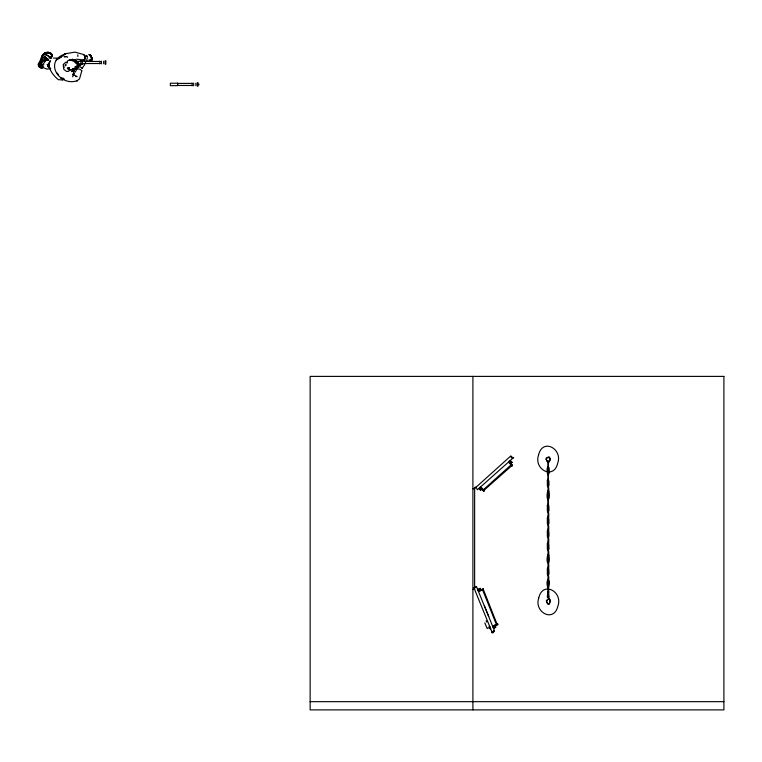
<?xml version="1.0" encoding="UTF-8"?>
<svg xmlns="http://www.w3.org/2000/svg" width="762" height="762" viewBox="0 0 762 762"><rect width="100%" height="100%" fill="white"/><g stroke="black" fill="none" stroke-linecap="round" stroke-linejoin="round"><path stroke-width="1.14" d="M70.504 69.694L69.123 69.98L70.314 69.704M69.371 59.836L74.162 59.588L73.028 59.855A35.014 31.223 84.5 0 1 75.457 60.608M72.028 59.493L72.952 60.046M72.257 59.884L72.314 59.312A35.623 31.766 84.5 0 1 76.524 60.636M77.638 66.627A5.953 5.305 84.5 0 1 77.067 67.799L76.886 67.951A7.001 6.239 84.5 0 1 76.181 68.828A34.928 31.147 84.5 0 1 72.914 69.666L71.857 69.761L72.838 69.494A35.014 31.223 84.5 0 0 75.324 68.942M73.609 69.028C76.067 69.513 69.856 68.971 74.038 69.475L73.047 69.352M74.533 60.417L70.904 60.36L72.361 60.636M74.609 69.228L72.495 69.18M73.276 69.237C74.495 69.304 75.981 69.59 72.676 69.361M73.704 60.465L74.276 60.665M75.2 60.627L72.79 59.75L74.171 59.979M72.657 60.398L74.447 60.665L73.971 60.465M73.6 69.38L74.657 69.409L73.943 69.037M73.981 69.218L74.19 69.38M77.534 64.903L77.353 65.341M78.019 64.903L77.372 64.894L77.333 64.018M65.761 64.256L65.684 65.818L65.703 64.418M547.868 461.943C541.477 454.771 555.746 457.543 547.868 461.943L547.888 461.02M548.345 461.963L548.373 461.039M41.262 67.332L41.062 67.942L40.719 67.294M70.59 69.818L74.105 69.247M73.952 59.769L72.781 59.712M43.634 65.246L43.71 63.084L46.301 60.15M547.964 480.66C548.64 481.355 548.03 480.146 547.964 473.231M547.964 485.194C550.374 490.728 546.478 500.863 548.402 485.194M547.964 493.033L548.183 492.385L548.402 493.033M547.964 510.445C550.316 515.617 546.573 526.675 548.402 510.445M547.964 518.37L548.183 517.731L548.402 518.37M547.964 523.246C550.345 529.095 546.459 539.001 548.402 523.246M547.964 531.2L548.183 530.552L548.402 531.2M547.964 536.067C550.374 541.725 546.468 551.869 548.402 536.067M547.964 544.001L548.183 543.354L548.402 544.001M547.964 561.413C550.374 566.947 546.478 577.082 548.402 561.413M547.964 569.243L548.183 568.595L548.402 569.243M547.964 573.786C550.354 579.291 546.449 589.226 548.402 573.786M547.964 581.511L548.183 580.873L548.402 581.511M547.964 468.592C548.659 468.42 547.983 469.754 547.964 462.134M547.964 505.616C548.65 506.73 547.983 504.311 547.964 497.757M548.402 497.738L548.183 498.386L548.126 497.119L548.402 505.616M547.964 548.821C550.326 553.955 546.573 564.966 548.402 548.821M547.964 556.698C549.421 552.574 547.583 571.548 547.764 557.051M547.964 585.845C550.145 593.265 546.487 599.523 548.392 586.016M41.129 63.075C41.529 58.788 47.073 61.236 44.263 59.455M42.434 65.77L41.624 62.884L42.377 61.312L44.025 60.56M41.148 61.312C41.062 58.417 42.415 53.102 45.377 53.083M76.657 69.409L76.8 67.589M76.829 67.246L76.657 69.513M41.567 60.179L40.843 63.713L40.967 64.646L41.939 64.961L41.558 63.779M45.291 59.969L44.872 59.665L46.111 59.084L46.987 60.131L45.615 60.017L46.882 60.398L45.31 59.065M46.263 52.94C45.834 51.845 49.311 51.902 48.73 52.988M50.521 58.664C48.263 53.254 41.377 53.149 41.853 59.912L41.824 59.303C42.967 58.664 45.006 54.959 45.758 57.55C45.863 58.922 46.253 57.56 47.577 59.95M73.581 71.961L73.876 68.79M73.495 71.885L73.743 68.79M73.733 71.98L73.952 68.675M41.843 61.874L44.453 59.836L45.425 60.569L46.425 58.369L44.634 56.531L41.596 59.255C40.338 56.759 47.368 48.787 51.749 54.416L52.016 56.264L51.464 57.35L50.864 56.95M48.435 52.454L51.683 54.283L52.007 56.274L50.797 58.217L51.454 57.283M48.263 53.273L48.454 52.368M84.677 64.665L82.001 68.494M547.964 556.536L548.24 556.079L548.402 556.698M87.297 58.131L86.735 60.074M549.002 473.383L548.183 475.117L547.354 473.383M41.148 63.075L41.196 64.656M51.683 56.112L51.483 54.559L48.882 52.969L46.777 52.949L44.653 54.14M47.177 59.684L45.415 58.569L48.492 60.008M43.663 60.579L44.358 59.646M493.538 632.536L493.843 631.193L492.814 631.631L493.252 632.66L493.1 631.508M41.862 56.197C41.672 58.122 38.767 62.417 39.595 63.227L39.434 65.846L40.338 67.094L42.424 67.789L43.158 67.37L43.558 66.865L41.9 66.294L40.786 64.894L41.024 60.522L41.291 61.512M51.502 56.026L51.568 55.045M44.444 60.436L45.539 57.76C47.292 58.674 45.358 60.608 44.12 60.55M78.753 67.523L78.915 66.885L77.162 66.475A7.525 6.715 84.5 0 0 77.21 63.179A5.553 4.953 84.5 0 0 76.714 62.055L76.591 61.798M45.396 58.922L46.444 58.598L47.892 60.15M547.573 491.566C545.382 502.053 550.974 502.063 548.783 491.566M547.573 555.26C545.382 565.756 550.974 565.766 548.783 555.26M72.657 76.876L73.076 75.333M75.362 72.123L76.8 68.99L77.695 68.799L80.362 69.456L81.81 70.79L79.524 78.915L76.8 81.001L77.372 80.601C59.769 87.278 42.691 61.093 65.637 53.797L62.817 55.778M66.999 62.941L67.208 62.113L66.951 62.913M81.01 64.484L81.258 63.656M38.738 62.836L38.1 64.57L38.872 66.713M91.373 57.721L91.392 56.159L89.792 54.902L91.097 55.721L90.126 55.807M75.286 68.228L76.238 66.227M72.076 69.609L72.685 69.171L71.923 69.475M49.387 63.37L50.273 60.684L48.863 63.598C48.949 70.171 53.55 75.609 58.293 79.696L62.322 79.915L63.97 79.143M73.562 72.504L73.819 68.666M48.349 52.626L46.415 52.759M72.133 69.58L72.819 69.437A34.909 31.128 84.5 0 0 75.305 68.885L76.248 68.79A34.69 30.937 84.5 0 1 72.895 69.609L71.857 69.761M72.333 59.817L70.056 60.027M46.291 58.998C50.321 60.922 44.548 56.902 47.673 59.379L47.939 59.96M69.704 60.141L69.799 60.331M45.739 58.703L46.863 58.855L47.777 60.179M45.377 59.674C43.72 59.807 46.444 59.684 44.958 59.884M69.437 60.141L68.428 60.369M73.543 60.15L72.733 59.865L73.781 60.274M80.124 65.742L80.924 64.065L80.886 61.103L81.982 61.474M547.573 491.547L548.183 490.823L548.783 491.547M547.573 555.241L548.183 554.526L548.783 555.241M75.667 67.589L75.971 66.923M548.478 473.488L547.878 473.488M548.602 587.74C551.498 577.301 544.859 577.301 547.754 587.74M39.653 63.198L40.434 61.884M547.754 591.569L547.326 597.437M41.453 64.665L40.967 64.646M42.024 62.017L42.386 61.312M50.568 58.045L51.083 57.036M43.967 53.483L43.872 54.235M50.835 58.303L52.254 55.502C51.749 49.854 42.71 54.378 44.968 52.93M75.257 60.522L73.619 59.979M47.158 59.16C49.721 60.77 43.986 57.35 47.52 60.017M43.653 54.445L43.263 54.14L41.834 56.188M79.048 65.856L79.705 64.732M75.838 68.742L76 68.437A6.553 5.848 84.5 0 0 76.514 67.78L76.838 67.37M72.6 74.514L74.133 73.943L73.409 72.971M45.996 59.846L44.901 59.15L46.015 59.074L47.025 60.246M67.637 68.028L68.228 68.618C66.218 67.589 70.447 69.361 68.637 67.561L69.19 68.151M89.144 59.627L89.154 60.674L92.507 59.712L92.25 58.036L91.03 58.188M40.767 67.837L39.3 66.799M74.933 67.085L75.267 66.551M75.171 67.37L75.59 66.732M45.882 59.379L48.044 59.941L45.882 59.379L47.015 59.817M76.514 67.78L76.629 67.599A5.553 4.953 84.5 0 0 77.162 66.523L77.21 66.513M72.819 69.275L72.104 69.952A35.623 31.766 84.5 0 0 76.352 68.99L76.591 68.77A7.106 6.334 84.5 0 0 77.153 68.056L77.229 67.875A6.096 5.439 84.5 0 0 77.819 66.665A8.011 7.144 84.5 0 0 77.867 63.084A6.096 5.439 84.5 0 0 77.324 61.836M81.496 71.276L81.81 70.79M48.511 59.903L45.844 58.064M75.333 68.218L74.876 68.828M39.205 67.018L39.281 66.18M76.114 68.437L73.743 68.99M67.123 61.398L68.285 60.465M72.59 74.409L74.19 73.79L73.581 72.19M90.335 61.198C89.135 61.741 91.726 60.56 90.316 60.027M39.434 65.846L40.891 65.018M547.764 591.55L548.592 591.55M91.992 58.998L92.421 57.769L90.354 56.417L90.869 56.578M91.059 56.798L91.107 57.102M45.739 59.817L46.911 60.208M46.015 59.074L47.053 60.065M75.905 60.96L76.114 61.16A6.553 5.848 84.5 0 1 76.61 61.865M511.159 456.352L512.283 457.6M511.321 456.533L510.864 456.867L511.654 457.743M479.088 488.404L480.412 490.061L481.66 488.937L483.918 491.299L480.87 487.985M484.584 490.366L483.727 489.414L510.769 465.172L511.397 465.858M69.799 70.199L68.409 71.39L66.551 71.447L63.827 69.371L63.17 64.513L65.923 62.093M62.684 55.788L65.075 53.826L74.905 52.111L83.658 54.531M71.38 60.446L72.571 60.598M76.105 60.998L76.276 60.874A7.001 6.239 84.5 0 1 76.981 61.722L77.095 61.922A5.896 5.258 84.5 0 1 77.619 63.122M43.482 54.607L42.767 54.616L43.329 54.978M80.248 65.122L80.543 64.961M497.176 624.202L493.462 625.812L497.748 623.983M48.187 59.388L45.472 58.141L46.625 58.102L48.292 59.331M45.52 58.198L46.006 58.017M71.895 59.655L72.981 59.836A34.909 31.128 84.5 0 1 75.428 60.665L76.21 60.893A6.753 6.02 84.5 0 1 76.848 61.779A6.62 5.905 84.5 0 0 76.162 60.941L76.286 60.874A34.69 30.937 84.5 0 0 73.047 59.722L71.952 59.541M478.231 589.15L477.698 589.302L478.365 590.988L480.431 590.14L479.793 588.588L480.289 588.34M480.431 590.14L483.337 588.826L478.365 590.988M495.5 625.602C495.671 627.412 496.91 627.116 493.614 628.212L492.947 626.526M83.506 54.978L84.106 54.654L85.001 56.226L84.287 60.074L76.533 59.169M62.322 79.915L64.141 79.058M482.146 589.912L483.556 589.35L479.269 591.169L483.318 589.436L482.136 589.921M482.641 590.302L483.527 589.959L496.891 623.735M482.765 590.255L496.195 624.011L496.929 623.716M68.247 67.761L69.237 68.18M495.767 625.421L497.957 624.507L492.976 626.659M68.485 68.456L69.113 68.247L68.618 68.428M67.227 68.294L68.151 69.056M473.983 587.912L476.545 586.797L494.49 630.774L491.9 631.831C492.985 634.879 490.814 630.184 491.871 631.755M44.996 52.921L46.463 52.854M494.195 626.097L493.671 626.326L494.452 626.012M84.277 55.312L85.144 55.664L85.506 57.979L84.982 59.96L84.115 59.607M477.726 589.436L480.241 588.35M480.003 590.245L479.117 590.626L479.841 590.34M489.566 627.583L487.251 628.336M473.954 587.854L476.564 586.864M72.761 69.494L73.523 69.294M497.224 624.173L497.738 623.983M494.014 631.088L492.585 631.66M42.367 55.026L42.767 54.616M41.129 67.866L42.424 67.475M51.311 54.273L48.778 52.635L46.777 52.949M43.463 67.57L41.9 68.094L40.091 67.351L39.262 66.008L39.224 63.046L40.986 61.465M44.32 60.779L44.453 59.836L45.206 60.55L44.453 59.836M90.087 61.265L88.373 61.493L86.858 60.731M73.504 69.532L72.657 69.694L75.981 68.885A7.125 6.353 84.5 0 0 76.695 68.009L76.876 67.713A5.772 5.153 84.5 0 0 77.429 66.58A7.725 6.887 84.5 0 0 77.476 63.141M71.628 71.58L72.552 71.409M75.076 68.961L73.981 69.39M46.044 52.578L46.634 53.035M72.771 69.275L73.647 69.113M51.283 54.931L51.492 54.721M50.73 68.561L46.987 69.123L44.034 67.961M73.533 69.599L73.114 69.418M80.858 64.76L81.344 64.694M71.523 71.542L71.723 71.428M78.781 66.789L77.934 66.608M74.952 60.674L75.438 61.312M77.21 63.179L77.362 63.16A7.877 7.02 84.5 0 1 77.391 66.627M73.114 69.542L73.8 69.561M44.301 60.503L45.482 60.398M88.63 54.616L90.154 54.883L90.754 56.178M77.257 66.494L77.962 66.627M74.743 60.436L76.219 61.246M92.002 59.75L92.507 59.712L90.564 59.798M53.407 58.064L58.198 58.226M45.51 58.083L46.196 58.283M66.513 56.626L64.065 56.693L67.199 56.683L67.58 57.35M73.743 60.417L74.219 60.427M44.539 54.026L47.758 55.807L50.359 58.541M85.411 61.465L99.936 61.465M85.411 63.532L99.936 63.532M177.603 83.401L192.129 83.401M177.603 85.477L192.129 85.477M472.907 488.737L474.64 488.737L474.64 589.312L472.907 589.312M310.144 701.669L723.9 701.669M45.253 59.15L46.139 58.96M60.446 78.048L63.284 78.162M73.362 69.542L72.666 69.513L73.485 69.342M73.142 59.855L73.095 59.703A34.928 31.147 84.5 0 1 76.362 60.76A7.125 6.353 84.5 0 1 77.048 61.703L77.162 61.893M85.411 63.398L86.125 63.398M48.644 52.407L47.844 52.864L47.654 52.311M547.44 462.096L548.059 462.239M548.449 598.732L549.069 598.875M82.106 60.493L81.048 60.731L81.315 61.389M75.819 76.305L77.114 76.667L72.504 74.324M45.682 59.95L46.958 60.312M42.234 66.208L41.129 64.599M77.619 66.77L78.638 67.075M73.733 60.284L74.59 60.531M80.153 66.856L82.363 68.237M45.072 59.607L45.815 59.865M68.294 69.161L69.294 69.552M45.444 59.226L45.053 59.112M45.949 59.284L47.111 59.75L46.33 58.864M77.562 67.132L78.534 67.542M41.262 57.398L42.329 58.055M81.62 61.208L80.353 60.77L80.401 61.408M46.501 58.331L47.301 59.017M512.102 465.839L509.006 462.467L512.15 465.877M83.144 59.912L83.677 60.408M484.041 489.747L484.299 490.061M483.699 490.271C485.384 492.023 482.022 488.394 484.165 490.728M82.648 64.446L82.267 61.913M74.352 61.77L75.533 62.979M511.559 462.02L511.969 462.439L511.388 461.743M509.378 462.048L512.569 465.496L510.102 462.867M480.412 490.061L480.832 490.48L480.193 489.728M511.235 464.849L511.988 465.687L511.273 464.906M483.413 489.899L481.146 487.47L483.727 490.233M484.146 490.709L483.546 490.052M510.95 465.382L511.473 465.963L484.27 490.033M481.451 488.661C483.87 491.299 477.193 483.813 481.66 488.937M512.655 458.019L510.788 455.943L475.498 487.728C473.192 490.804 475.25 483.422 477.364 489.804L513.674 457.476L512.245 458.391M510.064 460.362L512.245 462.61M509.645 460.734L510.397 461.572L509.988 461.943L509.235 461.105M510.997 463.725L508.816 461.477L510.835 463.725M509.93 462.677L509.502 462.191M40.996 64.884L41.948 66.161M77.362 61.836L77.2 61.636A7.106 6.334 84.5 0 0 76.667 60.874L76.476 60.646A35.623 31.766 84.5 0 0 72.266 59.312M76.962 61.96L76.724 61.751A7.001 6.239 84.5 0 0 76.057 60.827A7.125 6.353 84.5 0 1 76.791 61.722M75.39 61.312L75.8 61.979M548.602 591.569L549.04 597.437M47.606 59.446L47.863 60.036M489.575 626.135L490.642 628.745M489.061 626.354L490.128 628.955M486.166 620.782L486.718 622.116M484.822 622.887L486.88 627.907M75.752 61.989L76.286 63.379M484.318 605.628L488.756 616.496M474.402 588.94L492.319 632.86M64.065 67.57L63.656 64.541M494.119 627.926L493.614 628.212M41.272 63.837L41.348 64.36M77.781 54.807L77.867 56.474M548.392 468.43L548.402 462.134M548.402 593.436L548.183 592.798L547.964 593.598M549.04 472.754C550.364 464.82 546.002 464.772 547.326 472.754M548.602 472.678L548.183 467.678L547.764 472.678M548.602 597.36L548.183 592.541L547.764 597.36M548.402 473.231L548.402 480.66M472.907 376.39L472.907 709.889M198.939 84.058L198.939 84.82M198.053 82.734L198.053 86.144M197.32 82.734L197.32 86.144M195.844 83.191L195.844 85.687M193.662 83.087L193.662 85.792M192.129 83.087L192.129 85.792M105.861 60.789L105.861 64.208M105.137 60.789L105.137 64.208M103.651 61.246L103.651 63.751M101.47 61.151L101.47 63.846M99.936 61.151L99.936 63.846M77.038 67.447A5.953 5.305 84.5 0 1 76.819 67.818A6.753 6.02 84.5 0 1 76.095 68.713A6.62 5.905 84.5 0 0 76.695 67.866M76.895 61.989A5.715 5.096 84.5 0 1 77.41 63.151A7.668 6.839 84.5 0 1 77.353 66.532M77.695 63.113A7.877 7.02 84.5 0 1 77.638 66.608M77.572 66.618A5.896 5.258 84.5 0 1 77 67.77M49.197 62.989L49.225 67.113L49.197 62.989M546.192 459.134C549.726 469.897 552.364 450.409 546.192 459.134M546.364 600.989C549.897 611.753 552.536 592.264 546.364 600.989M546.525 601.018C549.783 610.943 552.202 592.979 546.525 601.018M547.345 505.292L547.345 510.769L548.183 512.616L549.04 510.159L548.402 503.52L547.345 505.292M547.773 492.995C547.135 508.559 549.945 488.718 547.773 492.995M547.773 505.625C547.154 521.456 549.907 501.244 547.773 505.625M547.345 518.055L547.345 523.561L548.183 525.428L549.04 522.951L548.402 516.274L547.345 518.055M547.345 530.876L547.345 536.391L548.183 538.248L549.04 535.781L548.402 529.095L547.345 530.876M547.773 518.389C547.164 534.333 549.897 513.979 547.773 518.389M547.773 531.209C547.164 547.154 549.897 526.799 547.773 531.209M547.345 543.677L547.345 549.154L548.183 551.002L549.04 548.545L548.402 541.906L547.345 543.677M547.773 544.011C547.154 559.841 549.907 539.629 547.773 544.011M547.345 480.27L547.345 485.565L548.183 487.385L549.04 484.984L548.402 478.536L547.345 480.27M547.773 480.593C547.087 495.738 550.002 476.479 547.773 480.593M547.345 568.871L547.345 574.177L548.183 575.986L549.04 573.586L548.402 567.138L547.345 568.871M547.773 569.195C547.135 584.225 549.964 565.137 547.773 569.195M547.773 581.425C547.135 595.827 549.993 577.615 547.773 581.425M70.914 60.312L71.428 60.236L70.904 60.36M538.524 455.181C533.543 469.344 553.879 480.489 557.774 462.944C562.756 448.78 542.42 437.636 538.524 455.181M538.734 598.027C533.752 612.191 554.088 623.335 557.984 605.79C562.966 591.626 542.63 580.482 538.734 598.027M51.597 57.102L51.102 56.883L51.597 57.102M72.438 69.237L73.438 69.161L72.39 69.275M73.562 60.789L72.523 60.579L73.562 60.789M60.722 56.759L58.96 58.617L61.589 56.093L60.722 56.759M86.554 55.464L87.249 56.902L86.554 55.464M58.541 58.341L56.112 60.15L61.884 56.445L58.541 58.341M68.523 68.866L68.523 68.866M85.411 61.284L78.143 61.284L78.143 63.713L85.411 63.713L85.411 61.284M177.603 83.229L170.336 83.229L170.336 85.649L177.603 85.649L177.603 83.229M178.318 85.334L177.603 85.334L178.318 85.382M723.9 376.39L310.144 376.39L310.144 709.889L723.9 709.889L723.9 376.39M49.835 68.085L48.177 66.761L47.511 64.427L48.197 66.704L49.978 68.228L48.225 66.656L47.263 64.303L48.197 66.704L49.835 68.085M58.188 74.781L57.264 73.123L58.198 74.809"/></g></svg>
